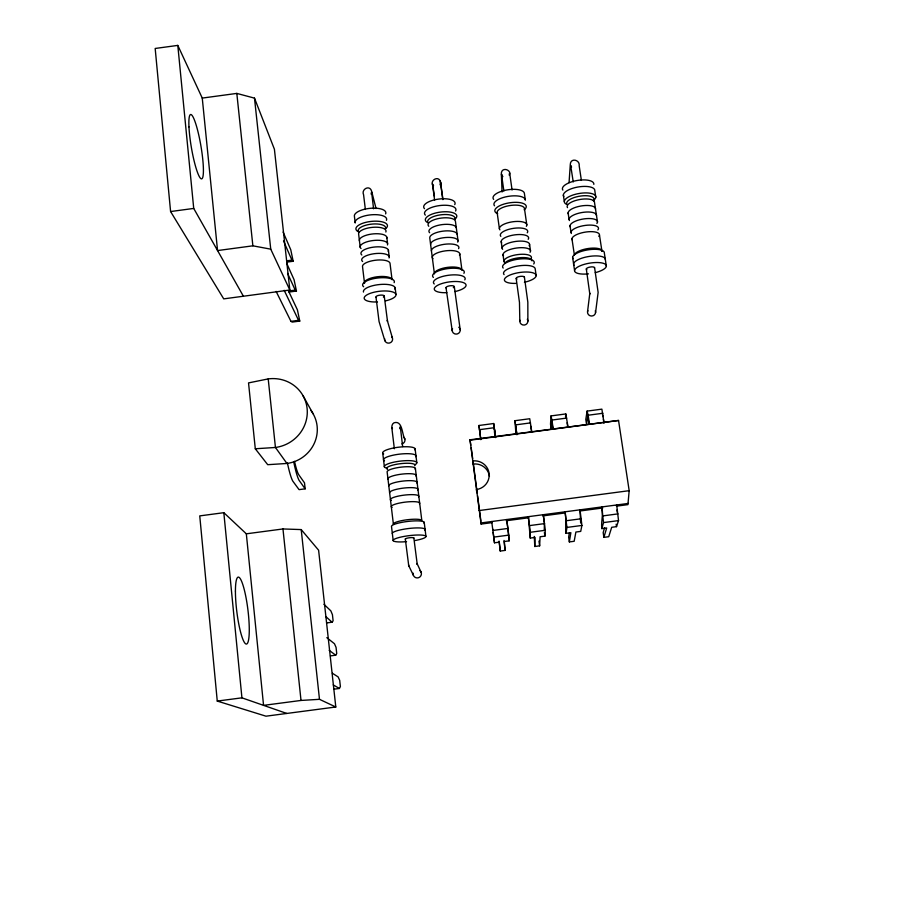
<?xml version="1.0" encoding="UTF-8"?>
<svg xmlns="http://www.w3.org/2000/svg" width="908" height="908" viewBox="0 0 908 908"><rect width="100%" height="100%" fill="white"/><g stroke="black" fill="none" stroke-linecap="round" stroke-linejoin="round"><path stroke-width="1.36" d="M527.877 321.194L527.832 302.137L524.393 277.031M530.261 538.069L530.34 532.27L528.342 516.663L530.261 538.069L535.073 537.434L534.789 546.491L539.636 545.844L540.09 536.764L544.913 536.129L545.322 530.283L543.347 514.677L543.29 515.608M509.513 173.269L509.195 175.119M534.279 536.446L534.789 546.491M567.999 426.783L565.798 413.946L551.031 415.909L550.509 424.138L551.19 428.951L551.701 421.346L552.881 428.644M616.748 506.119L627.927 504.632L629.176 490.683L618.541 420.461L470.004 439.801L481.115 524.075L492.295 522.588M544.312 529.795L544.346 523.405M569.055 182.599L570.303 164.45C570.372 157.549 580.167 159.626 579.191 165.823L581.392 180.42M565.525 416.704L565.798 413.946M587.555 311.592L589.825 293.159L589.814 294.09L586.307 268.961M595.546 312.738L598.134 292.421L594.615 267.781M566.047 533.337L566.933 527.423L564.992 511.817C566.706 518.979 565.06 526.186 566.047 533.337L570.871 532.701L569.339 541.917L574.174 541.281L575.888 532.031L580.711 531.396L581.915 525.448L580.008 509.831L580.666 523.065M603.445 419.258L604.024 423.173L601.879 409.145L587.101 411.108L585.796 419.451L586.511 424.252L587.737 416.556L589.031 423.843M569.305 533.121L568.658 537.15L569.339 541.917M601.856 528.604L603.536 522.588L601.675 506.959C603.741 514.269 600.835 521.374 601.856 528.604L606.68 527.968L603.888 537.354L608.735 536.707L611.697 527.298L616.521 526.663L618.53 520.602L616.691 504.973L616.396 505.926M604.569 527.798L603.184 532.576L603.888 537.354M371.088 194.074L371.61 191.985L373.574 208.783M440.017 184.801L440.573 182.712L440.857 184.914M399.781 428.678L400.315 426.692L402.653 446.566M334.087 689.161L339.399 688.468L340.386 686.596L339.694 680.33L338.116 676.903L332.385 673.259M330.433 655.894L335.722 655.19L336.732 653.567L336.051 647.359L334.462 643.738L326.823 637.654M326.812 622.899L332.078 622.207L333.111 620.822L332.43 614.671L330.83 610.846L323.952 604.308M255.296 448.768L275.442 447.474A35.764 34.288 -27.1 0 0 307.108 408.486A35.764 34.288 -27.1 0 0 268.212 378.908L248.531 382.904L255.296 448.768L267.712 464.692L286.939 463.466A34.129 32.813 -27.5 0 0 314.384 443.127A34.129 32.813 -27.5 0 0 310.786 410.291M177.798 45.4L155.177 48.465L170.591 211.541L223.72 298.868L289.834 290.015L274.409 149.241L254.49 98.132L236.818 93.41L202.257 98.087L177.798 45.4L193.722 208.431L243.412 296.235M170.591 211.541L193.722 208.431M289.834 290.015L270.743 249.167L252.867 245.818L217.557 250.563L202.257 98.087M286.894 260.812L291.911 260.131L293.171 261.266L286.939 262.094M288.914 290.957L295.225 290.117L296.462 291.048L294.067 279.698L286.622 263.15M288.948 292.047L296.462 291.048M276.1 291.389L290.957 321.364L298.562 320.342L299.776 321.069L297.404 309.844L288.381 290.685M299.776 321.069L292.24 322.079L290.957 321.364M478.936 425.489L480.809 439.551L478.936 425.489L493.691 423.525L495.598 437.588L494.406 428.962L494.951 435.17M514.984 420.699L516.924 434.75L515.676 426.136L515.892 433.638L514.984 420.699L529.739 418.736L531.736 431.595M479.503 429.677L494.315 427.702M515.699 424.865L530.522 422.89M551.031 415.909L551.916 420.052L566.74 418.077M587.101 411.108L588.146 415.228L602.98 413.254M469.879 440.221L618.541 420.461M294.533 461.355A33.392 3.95 82.1 0 0 298.811 474.816L304.509 482.863L305.156 488.833L299.072 489.639L292.853 481.195A39.657 4.858 82.1 0 1 288.04 465.849L287.688 464.249A23.642 2.996 82.3 0 0 287.405 463.023M223.822 512.691L199.749 515.892L217.262 701.078L265.987 716.185L335.801 707.003L318.606 550.203L301.206 529.58L282.967 528.955L246.329 533.813L223.822 512.691L241.925 697.832L286.78 713.45M479.106 510.557L629.176 490.683M480.922 522.951L628.347 503.429M506.278 520.738L528.649 517.776M542.632 515.926L565.014 512.963M580.394 510.932L602.764 507.969M507.947 529.353L506.698 519.535L507.901 528.456L492.885 530.442L491.693 521.521L491.807 522.429M529.568 525.596L544.596 523.598M566.263 520.738L581.302 518.74M602.98 515.88L618.019 513.883M507.901 528.456L508.741 535.13L493.759 537.105L492.704 529.114M530.34 532.27L545.322 530.283M566.933 527.423L581.915 525.448M603.536 522.588L618.53 520.602M493.827 537.854L494.485 542.802L499.298 542.167L500.263 551.054L505.098 550.407L504.315 541.497L509.127 540.862L508.741 535.13M217.262 701.078L241.925 697.832M335.801 707.003L319.48 699.319L301.013 700.443L263.558 705.368L246.329 533.813M333.281 684.927L339.399 688.468M329.218 650.366L335.722 655.19M325.87 616.634L332.078 622.207M502.862 176.674L501.466 174.132L503.883 191.009M442.956 199.567L440.482 181.941C438.882 175.199 429.802 179.954 432.696 185.504L434.603 200.135M432.912 184.778L433.559 185.652M571.575 167.083L570.667 165.426L573.243 181.941M286.939 463.466L275.442 447.474L268.212 378.908M305.156 488.833L299.107 480.366A39.657 4.699 82.1 0 1 294.385 465.01L294.033 463.409A23.642 2.906 82.3 0 0 293.749 462.183M392.438 428.655L392.086 427.725M302.966 395.604L313.147 413.855M413.378 575.286L408.736 565.684L405.309 539.08M284.17 290.299L298.562 320.342M421.153 572.312L417.022 563.437L417.249 564.458L413.832 537.911M287.586 273.399L295.225 290.117M283.512 240.915L291.911 260.131M283.114 232.051L290.776 249.802L293.171 261.266M440.017 180.601L440.425 181.623M404.877 439.075C401.938 434.921 402.755 419.927 393.981 422.81C391.359 424.308 391.711 427.611 392.108 430.131L394.356 448.745M384.844 340.682L379.067 321.568L375.991 297.109M392.381 337.855L387.296 320.422L387.5 321.33L384.232 295.94M602.503 414.593L603.048 416.659M376.06 208.556L371.61 191.202C369.828 184.46 360.941 189.193 363.586 194.8L365.368 209.442M408.543 564.821L408.895 566.399M432.492 183.768L434.41 196.173M476.825 492.408L476.348 489.548A14.744 14.414 -9.3 0 0 489.083 473.318A14.744 14.414 -9.3 0 0 472.603 460.958M452.195 330.671L446.032 287.734M470.004 439.801L470.809 445.204M595.796 197.24L594.819 190.793A15.935 5.947 -9.7 0 0 577.567 187.082A15.935 5.947 -9.7 0 0 563.8 196.514M606.351 266.237L604.353 253.128A16.072 5.357 -9.4 0 0 587.045 250.006A16.072 5.357 -9.4 0 0 573.039 258.712M597.498 222.108L594.536 202.677A13.881 5.073 -9.7 0 0 579.52 199.556A13.881 5.073 -9.7 0 0 567.511 207.637M599.484 235.115L601.981 251.437A13.972 4.676 -9.5 0 0 590.529 248.236A13.972 4.676 -9.5 0 0 574.98 253.82M616.997 509.933L617.395 512.611M616.157 524.188L616.521 526.663M568.102 212.824L569.066 219.305M570.031 225.786L570.996 232.289M571.961 238.804L574.401 255.125M563.357 195.027L564.311 201.474M572.619 257.373L574.571 270.493M588.146 415.228L589.428 423.934M567.114 422.765L567.682 426.681M471.184 447.837L472.682 458.574M536.163 275.635L535.221 269.063A16.026 5.312 -8.5 0 0 517.22 266.112A16.026 5.312 -8.5 0 0 504.099 274.613M526.81 224.968L524.495 208.795A13.813 5.119 -8.6 0 0 508.889 205.719A13.813 5.119 -8.6 0 0 497.663 213.721M529.602 244.479L530.533 251.005M551.916 420.052L553.154 428.746M512.067 189.988L510.001 175.414C511.329 168.922 500.796 166.709 501.352 174.154L502.079 192.008M460.208 329.808L454.295 286.565M516.187 278.495L519.478 302.478L519.819 321.216M530.817 426.261L531.543 431.482M543.483 516.947L544.221 522.293M544.391 532.428L544.913 536.129M497.13 212.461L499.389 228.646M501.193 241.653L502.101 248.168M503.009 254.694L503.917 261.232M538.966 541.066L539.636 545.844M494.406 431.595L494.894 435.204M509.127 540.862L508.083 530.454M505.098 550.407L503.997 540.442M500.263 551.054L499.06 541.1M458.041 240.813L455.441 221.348A13.802 5.085 -7.5 0 0 439.234 218.385A13.802 5.085 -7.5 0 0 428.78 226.262M459.777 253.843L461.956 270.198A13.892 4.688 -7.5 0 0 447.485 267.361A13.892 4.688 -7.5 0 0 434.421 273.875L429.768 237.987A13.824 4.983 -7.5 0 1 442.729 231.177A13.824 4.983 -7.5 0 1 457.167 234.309M479.662 430.925L479.946 433.025M440.789 184.438L442.775 199.488M473.045 461.332L477.222 493.078M477.585 495.836L480.843 520.693M440.743 184.074L440.471 181.929L440.539 182.542M493.135 532.44L494.485 542.802M395.15 287.825L395.967 294.408M415.104 448.813L416.806 462.581M424.206 522.304L425.943 536.333M386.785 237.158L387.591 243.65M388.397 250.154L389.203 256.669M415.376 468.369L421.811 520.488A14.358 2.622 -7 0 0 406.512 519.841A14.358 2.622 -7 0 0 393.402 524.256L387.149 472.126A14.256 3.076 -6.9 0 1 401.96 467.041A14.256 3.076 -6.9 0 1 415.149 469.209M360.215 247.328L358.66 234.343A13.813 5.085 -6.4 0 1 372.745 227.318A13.813 5.085 -6.4 0 1 385.843 232.028M382.733 453.126L384.379 466.882M393.198 540.669L391.518 526.64A16.514 2.996 -7 0 1 408.748 521.328A16.514 2.996 -7 0 1 423.923 523.121M301.206 529.58L319.48 699.319M254.49 98.132L270.743 249.167M282.967 528.955L301.013 700.443M236.818 93.41L252.867 245.818M493.691 423.525L494.168 428.905M481.024 522.066L481.115 524.075M430.608 244.49A13.836 4.926 -7.5 0 1 445.385 237.533A13.836 4.926 -7.5 0 1 457.723 242.141M431.448 251.005A13.847 4.88 -7.5 0 1 446.248 244.093A13.847 4.88 -7.5 0 1 458.597 248.633M429.62 232.72A13.813 5.039 -7.5 0 1 440.096 224.923A13.813 5.039 -7.5 0 1 456.304 227.829M427.668 221.79A13.79 5.119 -7.5 0 1 442.378 214.651A13.79 5.119 -7.5 0 1 454.715 219.498M427.974 222.744A15.856 5.902 -7.5 0 1 430.279 214.856A15.856 5.902 -7.5 0 1 450.561 212.132A15.856 5.902 -7.5 0 1 455.056 219.1M425.341 215.117A15.845 5.959 -7.5 0 1 439.359 205.605A15.845 5.959 -7.5 0 1 455.589 211.053M424.501 208.681A15.833 6.027 -7.5 0 1 438.507 199.102A15.833 6.027 -7.5 0 1 454.738 204.629M446.849 292.66A16.003 5.244 -7.5 0 1 436.714 285.861A16.003 5.244 -7.5 0 1 462.717 282.377A16.003 5.244 -7.5 0 1 454.976 291.57M433.388 277.417A15.981 5.369 -7.5 0 1 447.644 268.632A15.981 5.369 -7.5 0 1 463.909 273.331M434.24 283.966A15.992 5.312 -7.5 0 1 448.507 275.26A15.992 5.312 -7.5 0 1 464.783 279.88M432.98 258.689A13.858 4.824 -7.5 0 1 445.317 250.869A13.858 4.824 -7.5 0 1 459.459 255.137M459.97 328.832A4.029 3.87 -9 0 1 456.077 334.11A4.029 3.87 -9 0 1 452.536 328.696M458.744 327.221A4.029 3.87 -9 0 1 459.471 327.947M446.259 288.063A4.177 1.373 -7.5 0 1 448.132 286.179A4.177 1.373 -7.5 0 1 453.376 285.895A4.177 1.373 -7.5 0 1 453.308 287.677M389.634 492.885A14.29 2.894 -6.9 0 1 404.514 487.982A14.29 2.894 -6.9 0 1 417.714 489.923M391.269 500.467A14.312 2.837 -6.9 0 1 403.515 495.212A14.312 2.837 -6.9 0 1 418.565 496.846M388.806 485.95A14.278 2.962 -6.9 0 1 403.663 480.99A14.278 2.962 -6.9 0 1 416.851 482.999M387.977 479.027A14.267 3.019 -6.9 0 1 402.811 474.01A14.267 3.019 -6.9 0 1 416 476.098M387.546 469.379A14.244 3.11 -6.9 0 1 399.69 463.784A14.244 3.11 -6.9 0 1 414.729 465.759M387.273 468.301A16.378 3.598 -6.9 0 1 389.112 463.443A16.378 3.598 -6.9 0 1 410.03 460.662A16.378 3.598 -6.9 0 1 415.217 464.59M384.481 460.821A16.367 3.666 -6.9 0 1 398.419 454.284A16.367 3.666 -6.9 0 1 415.694 456.679M383.664 453.966A16.355 3.734 -6.9 0 1 397.568 447.338A16.355 3.734 -6.9 0 1 414.854 449.823M406.546 541.656A16.537 2.849 -7 0 1 395.434 538.694A16.537 2.849 -7 0 1 422.277 535.141A16.537 2.849 -7 0 1 414.945 540.544M392.358 533.643A16.526 2.917 -7 0 1 409.61 528.399A16.526 2.917 -7 0 1 424.796 530.113M392.108 507.413A14.324 2.781 -7 0 1 404.366 502.238A14.324 2.781 -7 0 1 419.428 503.792M403.856 437.293A4.086 3.961 -17.9 0 1 401.926 443.944M419.905 570.599A4.165 4.109 -29.9 0 1 420.869 575.786A4.165 4.109 -29.9 0 1 415.875 577.692A4.165 4.109 -29.9 0 1 413.174 573.164M405.57 539.239A4.313 0.749 -7 0 1 409.69 537.729A4.313 0.749 -7 0 1 413.469 538.342M361.827 255A13.847 4.926 -6.5 0 1 373.347 247.158A13.847 4.926 -6.5 0 1 388.238 251.459M362.61 261.504A13.858 4.869 -6.5 0 1 374.141 253.718A13.858 4.869 -6.5 0 1 389.044 257.963M361.055 248.508A13.836 4.971 -6.5 0 1 372.541 240.597A13.836 4.971 -6.5 0 1 387.444 244.967M359.432 240.824A13.824 5.028 -6.4 0 1 373.54 233.855A13.824 5.028 -6.4 0 1 386.638 238.486M359.114 232.323A13.802 5.107 -6.4 0 1 370.555 224.253A13.802 5.107 -6.4 0 1 385.435 228.793M358.932 232.005A15.867 5.891 -6.4 0 1 360.351 224.253A15.867 5.891 -6.4 0 1 380.611 221.529A15.867 5.891 -6.4 0 1 386.002 228.373M386.422 220.338A15.856 5.947 -6.4 0 0 371.372 214.787A15.856 5.947 -6.4 0 0 355.21 222.982L354.438 216.535A15.845 6.015 -6.4 0 1 370.577 208.284A15.845 6.015 -6.4 0 1 385.628 213.913M377.478 301.944A16.015 5.244 -6.6 0 1 366.253 295.293A16.015 5.244 -6.6 0 1 392.233 291.82A16.015 5.244 -6.6 0 1 385.605 300.854M363.654 286.758A15.992 5.369 -6.5 0 1 376.99 278.098A15.992 5.369 -6.5 0 1 394.14 282.672M363.472 292.058A16.003 5.3 -6.6 0 1 379.873 284.499A16.003 5.3 -6.6 0 1 394.957 289.232M391.893 336.97A4.029 3.859 -15 0 1 389.498 343.031A4.029 3.859 -15 0 1 384.651 338.695M376.264 297.438A4.177 1.362 -6.6 0 1 377.91 295.577A4.177 1.362 -6.6 0 1 383.21 295.293A4.177 1.362 -6.6 0 1 383.369 297.041M570.394 227.023A13.915 4.915 -9.6 0 1 584.275 218.851A13.915 4.915 -9.6 0 1 596.874 223.47M571.359 233.515A13.926 4.858 -9.6 0 1 585.263 225.411A13.926 4.858 -9.6 0 1 597.861 229.962M569.429 220.553A13.904 4.971 -9.6 0 1 581.495 212.597A13.904 4.971 -9.6 0 1 596.511 215.616M568.476 214.084A13.892 5.017 -9.7 0 1 580.507 206.071A13.892 5.017 -9.7 0 1 595.523 209.146M567.035 204.413A13.87 5.096 -9.7 0 1 580.825 196.014A13.87 5.096 -9.7 0 1 593.423 200.872M566.229 204.175A15.947 5.879 -9.7 0 1 570.315 196.049A15.947 5.879 -9.7 0 1 590.631 193.325A15.947 5.879 -9.7 0 1 593.355 200.532M562.846 190.101A15.924 6.004 -9.8 0 1 576.58 180.59A15.924 6.004 -9.8 0 1 593.832 184.369M588.452 273.864A16.094 5.232 -9.4 0 1 576.557 267.792A16.094 5.232 -9.4 0 1 602.798 263.15A16.094 5.232 -9.4 0 1 595.239 272.661M574.015 265.261A16.083 5.289 -9.4 0 1 588.043 256.623A16.083 5.289 -9.4 0 1 605.352 259.677M572.335 240.007A13.938 4.812 -9.5 0 1 586.25 231.971A13.938 4.812 -9.5 0 1 598.849 236.455M595.308 310.752A4.041 3.859 2.4 0 1 591.494 316.029A4.041 3.859 2.4 0 1 587.839 310.615M586.84 269.574A4.2 1.362 -9.4 0 1 589.984 267.066A4.2 1.362 -9.4 0 1 594.445 268.155M501.715 242.845A13.87 4.88 -8.5 0 1 514.825 234.854A13.87 4.88 -8.5 0 1 528.195 239.303M500.819 236.352A13.858 4.926 -8.6 0 1 513.905 228.294A13.858 4.926 -8.6 0 1 527.264 232.811M502.623 249.348A13.881 4.824 -8.5 0 1 515.755 241.426A13.881 4.824 -8.5 0 1 529.126 245.796M503.531 255.863A13.892 4.767 -8.5 0 1 516.686 248.009A13.892 4.767 -8.5 0 1 530.056 252.311M504.439 262.389A13.915 4.71 -8.5 0 1 517.617 254.603A13.915 4.71 -8.5 0 1 530.987 258.837M504.791 263.229A13.915 4.688 -8.5 0 1 519.875 257.702A13.915 4.688 -8.5 0 1 531.94 260.823M503.18 268.076A16.003 5.369 -8.5 0 1 518.343 259.166A16.003 5.369 -8.5 0 1 533.722 263.978M516.277 283.364A16.038 5.244 -8.5 0 1 507.231 276.418A16.038 5.244 -8.5 0 1 533.268 272.933A16.038 5.244 -8.5 0 1 524.415 282.274M497.073 213.459A15.89 5.902 -8.6 0 1 500.274 205.458A15.89 5.902 -8.6 0 1 520.568 202.734A15.89 5.902 -8.6 0 1 524.177 209.827M494.542 205.821A15.867 5.959 -8.6 0 1 507.413 196.514A15.867 5.959 -8.6 0 1 525.346 200.123L524.427 193.688A15.856 6.015 -8.7 0 0 506.494 190.01A15.856 6.015 -8.7 0 0 493.646 199.397M499.911 229.872A13.847 4.983 -8.6 0 1 512.975 221.745A13.847 4.983 -8.6 0 1 526.345 226.33M527.344 319.264A4.029 3.87 -3 0 1 524.37 325.041A4.029 3.87 -3 0 1 519.955 320.218M517.027 279.04A4.188 1.373 -8.5 0 1 519.183 276.577A4.188 1.373 -8.5 0 1 524.393 277.383M473.102 464.067A14.596 14.29 -9.3 0 1 489.435 476.291M392.029 279.562L390.009 263.195A13.87 4.812 -6.5 0 0 374.936 260.301A13.87 4.812 -6.5 0 0 362.553 266.873L364.517 283.239A13.904 4.676 -6.5 0 1 376.945 276.804A13.904 4.676 -6.5 0 1 392.029 279.562M188.966 126.927A32.643 4.835 80.3 0 0 200.781 178.558A32.643 4.835 80.3 0 0 198.648 134.532A32.643 4.835 80.3 0 0 188.966 126.927M235.422 591.063A33.732 5.618 83 0 0 245.762 643.897A33.732 5.618 83 0 0 245.852 596.749A33.732 5.618 83 0 0 235.422 591.063"/></g></svg>
